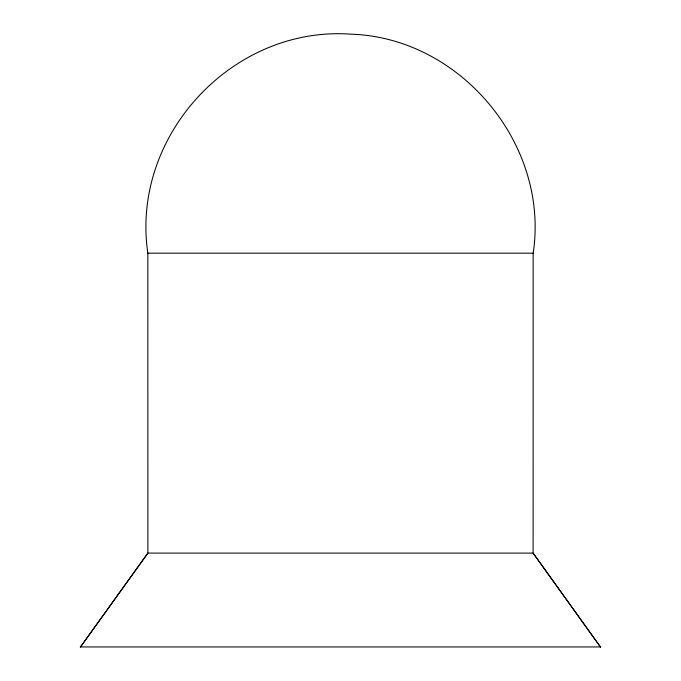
<?xml version="1.0" encoding="UTF-8"?>
<svg xmlns="http://www.w3.org/2000/svg" width="681" height="681" viewBox="0 0 681 681"><rect width="100%" height="100%" fill="white"/><g stroke="black" fill="none" stroke-linecap="round" stroke-linejoin="round"><path stroke-width="1.02" d="M533.163 253.179L533.112 553.108L600.438 646.95L533.112 553.108L147.862 553.108L80.503 646.95L147.888 553.108L147.837 253.179C130.463 135.698 232.681 25.58 351.158 34.178C460.722 37.761 549.695 144.815 533.163 253.179L147.837 253.179M80.196 646.95L600.804 646.95"/></g></svg>
